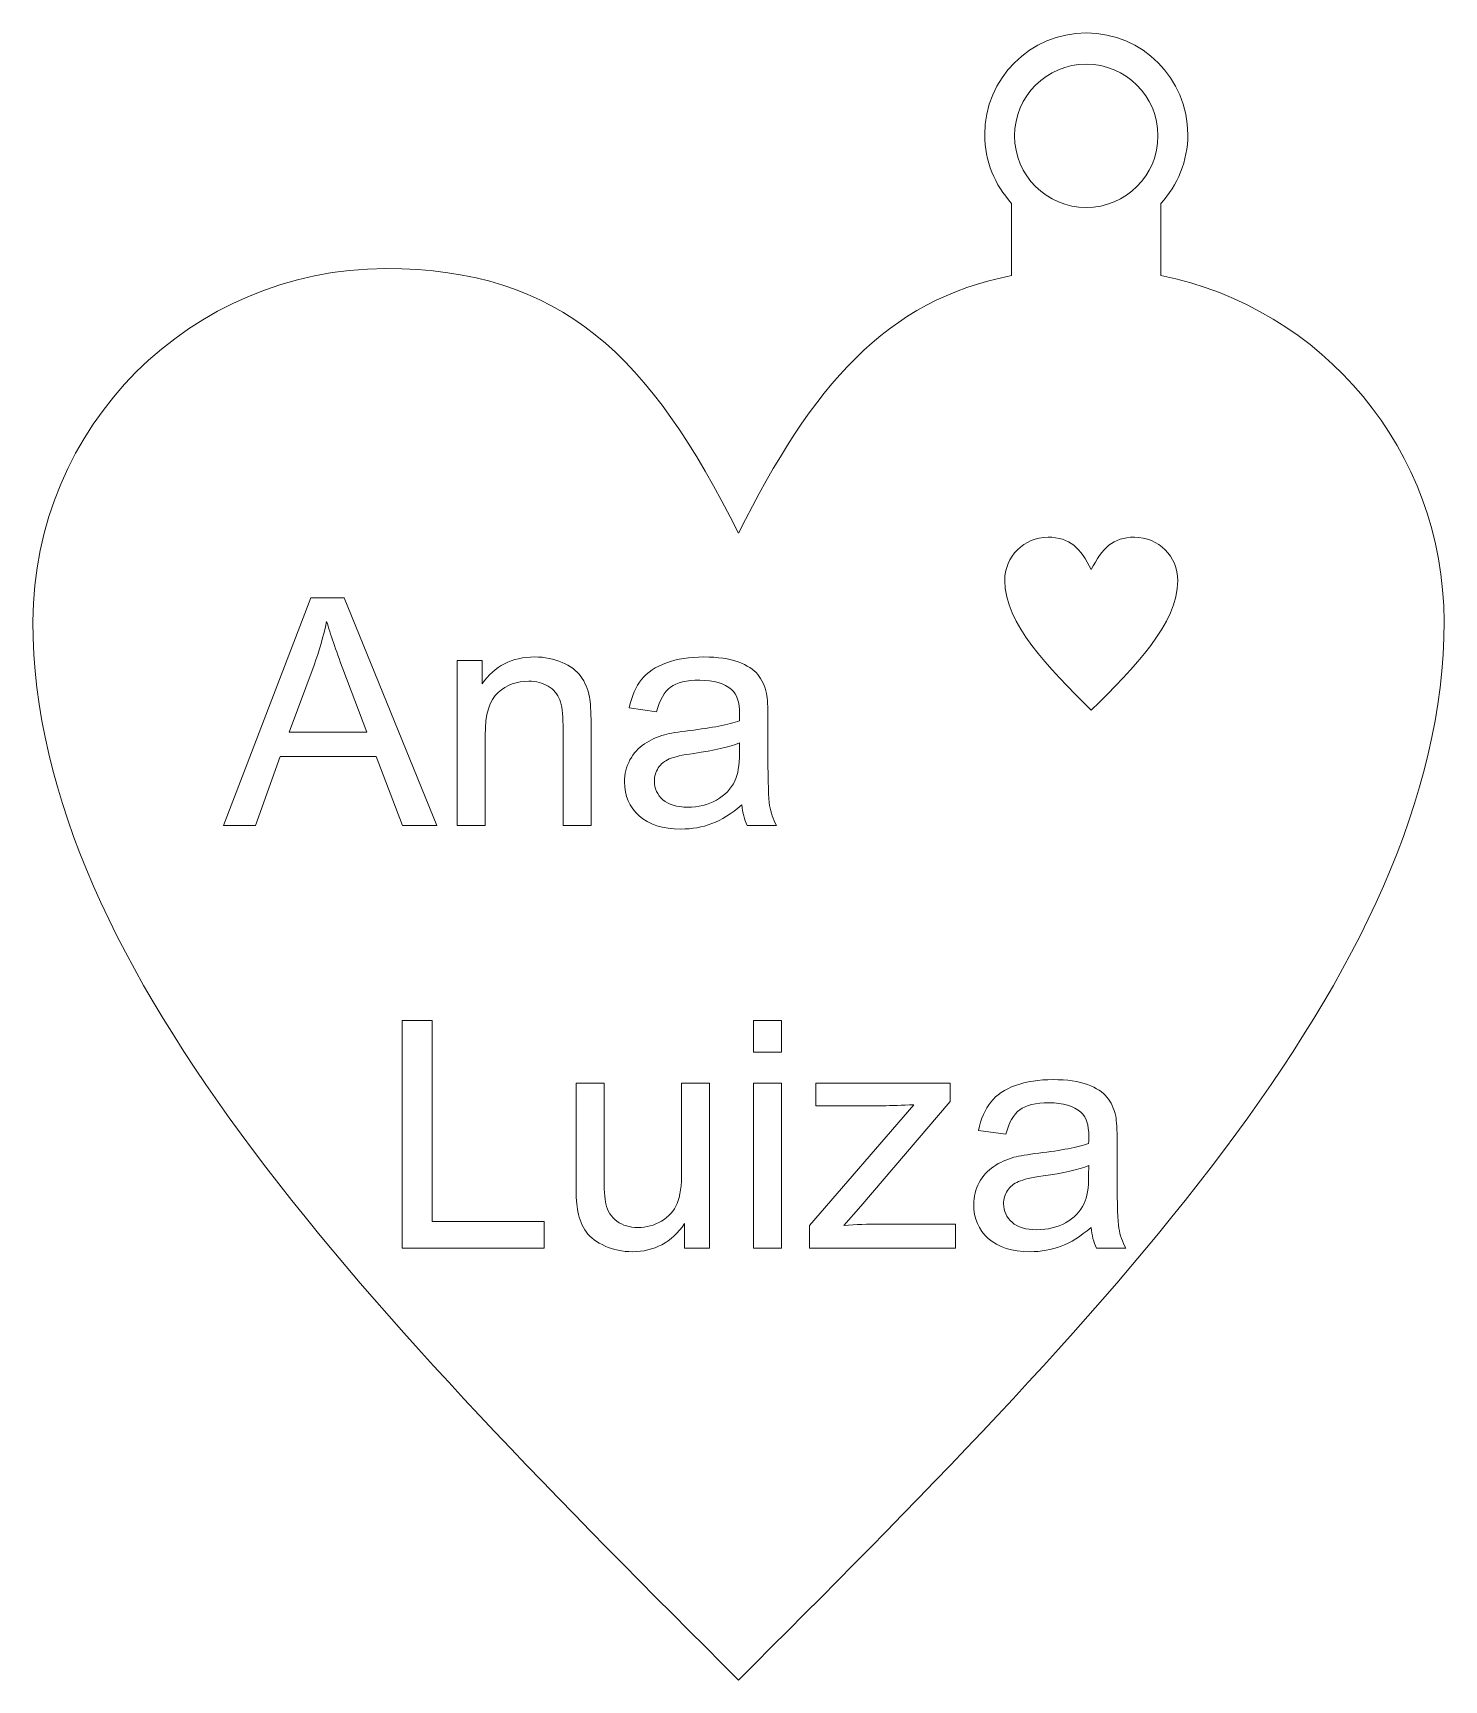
# Model space of a CAD drawing. Header units: millimetres. Extents: x -33.5 to 6.5, y 19.3 to 66.
import ezdxf

# ---------------------------------------------------------------- set-up
doc = ezdxf.new("R2010")
doc.units = ezdxf.units.MM
doc.header["$MEASUREMENT"] = 0
doc.layers.add('Camada 1', color=7, linetype='Continuous')

msp = doc.modelspace()

# ---------------------------------------------------------------- linework, layer by layer
at = {"layer": 'Camada 1', "color": 240, "lineweight": 9}
msp.add_ellipse((-3.6754, 63.0527), major_axis=(0, 2.032), ratio=1, dxfattribs=at)
msp.add_open_spline([(-1.5588, 61.1393), (-1.5588, 61.1393), (-1.5588, 59.0949), (-1.5588, 59.0949), (-1.5588, 59.0949), (3.0163, 58.1771), (6.4661, 54.1345), (6.4661, 49.2906), (6.4661, 49.2906), (6.4661, 39.2906), (-3.5339, 29.2906), (-13.5339, 19.2905), (-13.5339, 19.2905), (-23.5339, 29.2906), (-33.5339, 39.2906), (-33.5339, 49.2906), (-33.5339, 49.2906), (-33.5339, 54.8106), (-29.054, 59.2906), (-23.5339, 59.2906), (-23.5339, 59.2906), (-18.5339, 59.2906), (-16.0339, 56.7906), (-13.5339, 51.7906), (-13.5339, 51.7906), (-11.4418, 55.9748), (-9.3493, 58.4078), (-5.7921, 59.0905), (-5.7921, 59.0905), (-5.7921, 59.0905), (-5.7921, 61.1393), (-5.7921, 61.1393), (-5.7921, 61.1393), (-6.265, 61.6522), (-6.5541, 62.3373), (-6.5541, 63.09), (-6.5541, 63.09), (-6.5541, 64.6799), (-5.2653, 65.9687), (-3.6754, 65.9687), (-3.6754, 65.9687), (-2.0856, 65.9687), (-0.7968, 64.6799), (-0.7968, 63.09), (-0.7968, 63.09), (-0.7968, 62.3373), (-1.0858, 61.6522), (-1.5588, 61.1393)], degree=3, knots=[0, 0, 0, 0, 0.0769231, 0.0769231, 0.0769231, 0.0769231, 0.1538462, 0.1538462, 0.1538462, 0.1538462, 0.2307692, 0.2307692, 0.2307692, 0.2307692, 0.3076923, 0.3076923, 0.3076923, 0.3076923, 0.3846154, 0.3846154, 0.3846154, 0.3846154, 0.4615385, 0.4615385, 0.4615385, 0.4615385, 0.5384615, 0.5384615, 0.5384615, 0.5384615, 0.6153846, 0.6153846, 0.6153846, 0.6153846, 0.6923077, 0.6923077, 0.6923077, 0.6923077, 0.7692308, 0.7692308, 0.7692308, 0.7692308, 0.8461538, 0.8461538, 0.8461538, 0.8461538, 1, 1, 1, 1], dxfattribs=at)
at = {"layer": 'Camada 1', "color": 2, "lineweight": 9}
msp.add_open_spline([(-3.5335, 50.7585), (-3.227, 51.3716), (-2.9204, 51.6782), (-2.3072, 51.6782), (-2.3072, 51.6782), (-1.6303, 51.6782), (-1.0809, 51.1288), (-1.0809, 50.4518), (-1.0809, 50.4518), (-1.0809, 49.2256), (-2.3072, 47.9993), (-3.5335, 46.773), (-3.5335, 46.773), (-4.7598, 47.9993), (-5.9861, 49.2256), (-5.9861, 50.4518), (-5.9861, 50.4518), (-5.9861, 51.1288), (-5.4367, 51.6782), (-4.7598, 51.6782), (-4.7598, 51.6782), (-4.1467, 51.6782), (-3.8401, 51.3716), (-3.5335, 50.7585)], degree=3, knots=[0, 0, 0, 0, 0.1428571, 0.1428571, 0.1428571, 0.1428571, 0.2857143, 0.2857143, 0.2857143, 0.2857143, 0.4285714, 0.4285714, 0.4285714, 0.4285714, 0.5714286, 0.5714286, 0.5714286, 0.5714286, 0.7142857, 0.7142857, 0.7142857, 0.7142857, 1, 1, 1, 1], dxfattribs=at)
at = {"layer": 'Camada 1', "color": 250, "lineweight": 9}
for points, knots in [([(-28.13, 43.5059), (-28.13, 43.5059), (-25.6541, 49.9601), (-25.6541, 49.9601), (-25.6541, 49.9601), (-25.6541, 49.9601), (-24.7151, 49.9601), (-24.7151, 49.9601), (-24.7151, 49.9601), (-24.7151, 49.9601), (-22.0874, 43.5059), (-22.0874, 43.5059), (-22.0874, 43.5059), (-22.0874, 43.5059), (-23.0595, 43.5059), (-23.0595, 43.5059), (-23.0595, 43.5059), (-23.0595, 43.5059), (-23.8062, 45.462), (-23.8062, 45.462), (-23.8062, 45.462), (-23.8062, 45.462), (-26.524, 45.462), (-26.524, 45.462), (-26.524, 45.462), (-26.524, 45.462), (-27.2241, 43.5059), (-27.2241, 43.5059), (-27.2241, 43.5059), (-27.2241, 43.5059), (-28.13, 43.5059), (-28.13, 43.5059)], [0, 0, 0, 0, 0.1111111, 0.1111111, 0.1111111, 0.1111111, 0.2222222, 0.2222222, 0.2222222, 0.2222222, 0.3333333, 0.3333333, 0.3333333, 0.3333333, 0.4444444, 0.4444444, 0.4444444, 0.4444444, 0.5555556, 0.5555556, 0.5555556, 0.5555556, 0.6666667, 0.6666667, 0.6666667, 0.6666667, 0.7777778, 0.7777778, 0.7777778, 0.7777778, 1, 1, 1, 1]), ([(-26.2731, 46.1561), (-26.2731, 46.1561), (-24.0736, 46.1561), (-24.0736, 46.1561), (-24.0736, 46.1561), (-24.0736, 46.1561), (-24.7467, 47.9454), (-24.7467, 47.9454), (-24.7467, 47.9454), (-24.9495, 48.4893), (-25.1027, 48.9385), (-25.2094, 49.2931), (-25.2094, 49.2931), (-25.298, 48.8724), (-25.4167, 48.4593), (-25.5655, 48.0506), (-25.5655, 48.0506), (-25.5655, 48.0506), (-26.2731, 46.1561), (-26.2731, 46.1561)], [0, 0, 0, 0, 0.1666667, 0.1666667, 0.1666667, 0.1666667, 0.3333333, 0.3333333, 0.3333333, 0.3333333, 0.5, 0.5, 0.5, 0.5, 0.6666667, 0.6666667, 0.6666667, 0.6666667, 1, 1, 1, 1]), ([(-21.5091, 43.5059), (-21.5091, 43.5059), (-21.5091, 48.1843), (-21.5091, 48.1843), (-21.5091, 48.1843), (-21.5091, 48.1843), (-20.7969, 48.1843), (-20.7969, 48.1843), (-20.7969, 48.1843), (-20.7969, 48.1843), (-20.7969, 47.5203), (-20.7969, 47.5203), (-20.7969, 47.5203), (-20.4544, 48.0296), (-19.9586, 48.2835), (-19.3111, 48.2835), (-19.3111, 48.2835), (-19.0286, 48.2835), (-18.7702, 48.2324), (-18.5343, 48.1317), (-18.5343, 48.1317), (-18.2985, 48.0311), (-18.1212, 47.8974), (-18.004, 47.7336), (-18.004, 47.7336), (-17.8868, 47.5698), (-17.8042, 47.3745), (-17.7576, 47.1492), (-17.7576, 47.1492), (-17.7291, 47.0019), (-17.714, 46.745), (-17.714, 46.3785), (-17.714, 46.3785), (-17.714, 46.3785), (-17.714, 43.5059), (-17.714, 43.5059), (-17.714, 43.5059), (-17.714, 43.5059), (-18.5073, 43.5059), (-18.5073, 43.5059), (-18.5073, 43.5059), (-18.5073, 43.5059), (-18.5073, 46.3484), (-18.5073, 46.3484), (-18.5073, 46.3484), (-18.5073, 46.6714), (-18.5373, 46.9133), (-18.5989, 47.0726), (-18.5989, 47.0726), (-18.6605, 47.2318), (-18.7702, 47.3595), (-18.9265, 47.4557), (-18.9265, 47.4557), (-19.0827, 47.5503), (-19.2675, 47.5984), (-19.4778, 47.5984), (-19.4778, 47.5984), (-19.8144, 47.5984), (-20.1043, 47.4917), (-20.3492, 47.2769), (-20.3492, 47.2769), (-20.5941, 47.0635), (-20.7158, 46.6564), (-20.7158, 46.0584), (-20.7158, 46.0584), (-20.7158, 46.0584), (-20.7158, 43.5059), (-20.7158, 43.5059), (-20.7158, 43.5059), (-20.7158, 43.5059), (-21.5091, 43.5059), (-21.5091, 43.5059)], [0, 0, 0, 0, 0.0526316, 0.0526316, 0.0526316, 0.0526316, 0.1052632, 0.1052632, 0.1052632, 0.1052632, 0.1578947, 0.1578947, 0.1578947, 0.1578947, 0.2105263, 0.2105263, 0.2105263, 0.2105263, 0.2631579, 0.2631579, 0.2631579, 0.2631579, 0.3157895, 0.3157895, 0.3157895, 0.3157895, 0.3684211, 0.3684211, 0.3684211, 0.3684211, 0.4210526, 0.4210526, 0.4210526, 0.4210526, 0.4736842, 0.4736842, 0.4736842, 0.4736842, 0.5263158, 0.5263158, 0.5263158, 0.5263158, 0.5789474, 0.5789474, 0.5789474, 0.5789474, 0.6315789, 0.6315789, 0.6315789, 0.6315789, 0.6842105, 0.6842105, 0.6842105, 0.6842105, 0.7368421, 0.7368421, 0.7368421, 0.7368421, 0.7894737, 0.7894737, 0.7894737, 0.7894737, 0.8421053, 0.8421053, 0.8421053, 0.8421053, 0.8947368, 0.8947368, 0.8947368, 0.8947368, 1, 1, 1, 1]), ([(-13.4397, 44.0918), (-13.7342, 43.8409), (-14.0181, 43.6652), (-14.2901, 43.5615), (-14.2901, 43.5615), (-14.562, 43.4578), (-14.8535, 43.4067), (-15.1659, 43.4067), (-15.1659, 43.4067), (-15.6798, 43.4067), (-16.0749, 43.5314), (-16.3513, 43.7823), (-16.3513, 43.7823), (-16.6278, 44.0317), (-16.766, 44.3517), (-16.766, 44.7409), (-16.766, 44.7409), (-16.766, 44.9692), (-16.7134, 45.1781), (-16.6097, 45.3674), (-16.6097, 45.3674), (-16.5046, 45.5567), (-16.3679, 45.7069), (-16.1996, 45.8211), (-16.1996, 45.8211), (-16.0298, 45.9353), (-15.8405, 46.0224), (-15.6287, 46.081), (-15.6287, 46.081), (-15.4724, 46.1215), (-15.2366, 46.1606), (-14.9226, 46.1997), (-14.9226, 46.1997), (-14.2825, 46.2748), (-13.8093, 46.3664), (-13.5073, 46.4716), (-13.5073, 46.4716), (-13.5043, 46.5798), (-13.5028, 46.6489), (-13.5028, 46.6774), (-13.5028, 46.6774), (-13.5028, 46.9989), (-13.5779, 47.2258), (-13.7282, 47.358), (-13.7282, 47.358), (-13.931, 47.5368), (-14.233, 47.6254), (-14.6326, 47.6254), (-14.6326, 47.6254), (-15.0067, 47.6254), (-15.2831, 47.5593), (-15.4604, 47.4286), (-15.4604, 47.4286), (-15.6392, 47.2979), (-15.7699, 47.0665), (-15.8555, 46.733), (-15.8555, 46.733), (-15.8555, 46.733), (-16.6308, 46.8412), (-16.6308, 46.8412), (-16.6308, 46.8412), (-16.5602, 47.1732), (-16.4445, 47.4421), (-16.2822, 47.6465), (-16.2822, 47.6465), (-16.12, 47.8508), (-15.8856, 48.007), (-15.5791, 48.1182), (-15.5791, 48.1182), (-15.2741, 48.2279), (-14.9181, 48.2835), (-14.5154, 48.2835), (-14.5154, 48.2835), (-14.1158, 48.2835), (-13.7898, 48.2369), (-13.5389, 48.1423), (-13.5389, 48.1423), (-13.2895, 48.0476), (-13.1047, 47.9304), (-12.9875, 47.7877), (-12.9875, 47.7877), (-12.8703, 47.645), (-12.7877, 47.4647), (-12.7396, 47.2468), (-12.7396, 47.2468), (-12.7141, 47.1116), (-12.7005, 46.8682), (-12.7005, 46.5182), (-12.7005, 46.5182), (-12.7005, 46.5182), (-12.7005, 45.4665), (-12.7005, 45.4665), (-12.7005, 45.4665), (-12.7005, 44.7318), (-12.684, 44.2676), (-12.651, 44.0708), (-12.651, 44.0708), (-12.6194, 43.874), (-12.5533, 43.6862), (-12.4571, 43.5059), (-12.4571, 43.5059), (-12.4571, 43.5059), (-13.2865, 43.5059), (-13.2865, 43.5059), (-13.2865, 43.5059), (-13.3661, 43.6727), (-13.4172, 43.868), (-13.4397, 44.0918)], [0, 0, 0, 0, 0.0357143, 0.0357143, 0.0357143, 0.0357143, 0.0714286, 0.0714286, 0.0714286, 0.0714286, 0.1071429, 0.1071429, 0.1071429, 0.1071429, 0.1428571, 0.1428571, 0.1428571, 0.1428571, 0.1785714, 0.1785714, 0.1785714, 0.1785714, 0.2142857, 0.2142857, 0.2142857, 0.2142857, 0.25, 0.25, 0.25, 0.25, 0.2857143, 0.2857143, 0.2857143, 0.2857143, 0.3214286, 0.3214286, 0.3214286, 0.3214286, 0.3571429, 0.3571429, 0.3571429, 0.3571429, 0.3928571, 0.3928571, 0.3928571, 0.3928571, 0.4285714, 0.4285714, 0.4285714, 0.4285714, 0.4642857, 0.4642857, 0.4642857, 0.4642857, 0.5, 0.5, 0.5, 0.5, 0.5357143, 0.5357143, 0.5357143, 0.5357143, 0.5714286, 0.5714286, 0.5714286, 0.5714286, 0.6071429, 0.6071429, 0.6071429, 0.6071429, 0.6428571, 0.6428571, 0.6428571, 0.6428571, 0.6785714, 0.6785714, 0.6785714, 0.6785714, 0.7142857, 0.7142857, 0.7142857, 0.7142857, 0.75, 0.75, 0.75, 0.75, 0.7857143, 0.7857143, 0.7857143, 0.7857143, 0.8214286, 0.8214286, 0.8214286, 0.8214286, 0.8571429, 0.8571429, 0.8571429, 0.8571429, 0.8928571, 0.8928571, 0.8928571, 0.8928571, 0.9285714, 0.9285714, 0.9285714, 0.9285714, 1, 1, 1, 1]), ([(-13.5028, 45.8496), (-13.7913, 45.7324), (-14.224, 45.6333), (-14.8009, 45.5521), (-14.8009, 45.5521), (-15.1284, 45.5056), (-15.3598, 45.453), (-15.495, 45.3944), (-15.495, 45.3944), (-15.6302, 45.3358), (-15.7338, 45.2502), (-15.8075, 45.139), (-15.8075, 45.139), (-15.8811, 45.0263), (-15.9186, 44.9016), (-15.9186, 44.7634), (-15.9186, 44.7634), (-15.9186, 44.5546), (-15.839, 44.3788), (-15.6783, 44.2391), (-15.6783, 44.2391), (-15.5175, 44.0993), (-15.2831, 44.0287), (-14.9751, 44.0287), (-14.9751, 44.0287), (-14.6702, 44.0287), (-14.3982, 44.0948), (-14.1594, 44.2285), (-14.1594, 44.2285), (-13.922, 44.3608), (-13.7462, 44.5425), (-13.635, 44.7724), (-13.635, 44.7724), (-13.5494, 44.9512), (-13.5073, 45.2141), (-13.5073, 45.5612), (-13.5073, 45.5612), (-13.5073, 45.5612), (-13.5028, 45.8496), (-13.5028, 45.8496)], [0, 0, 0, 0, 0.0909091, 0.0909091, 0.0909091, 0.0909091, 0.1818182, 0.1818182, 0.1818182, 0.1818182, 0.2727273, 0.2727273, 0.2727273, 0.2727273, 0.3636364, 0.3636364, 0.3636364, 0.3636364, 0.4545455, 0.4545455, 0.4545455, 0.4545455, 0.5454545, 0.5454545, 0.5454545, 0.5454545, 0.6363636, 0.6363636, 0.6363636, 0.6363636, 0.7272727, 0.7272727, 0.7272727, 0.7272727, 0.8181818, 0.8181818, 0.8181818, 0.8181818, 1, 1, 1, 1]), ([(-23.0704, 31.5295), (-23.0704, 31.5295), (-23.0704, 37.9837), (-23.0704, 37.9837), (-23.0704, 37.9837), (-23.0704, 37.9837), (-22.214, 37.9837), (-22.214, 37.9837), (-22.214, 37.9837), (-22.214, 37.9837), (-22.214, 32.2867), (-22.214, 32.2867), (-22.214, 32.2867), (-22.214, 32.2867), (-19.041, 32.2867), (-19.041, 32.2867), (-19.041, 32.2867), (-19.041, 32.2867), (-19.041, 31.5295), (-19.041, 31.5295), (-19.041, 31.5295), (-19.041, 31.5295), (-23.0704, 31.5295), (-23.0704, 31.5295)], [0, 0, 0, 0, 0.1428571, 0.1428571, 0.1428571, 0.1428571, 0.2857143, 0.2857143, 0.2857143, 0.2857143, 0.4285714, 0.4285714, 0.4285714, 0.4285714, 0.5714286, 0.5714286, 0.5714286, 0.5714286, 0.7142857, 0.7142857, 0.7142857, 0.7142857, 1, 1, 1, 1]), ([(-13.1065, 37.0823), (-13.1065, 37.0823), (-13.1065, 37.9837), (-13.1065, 37.9837), (-13.1065, 37.9837), (-13.1065, 37.9837), (-12.3132, 37.9837), (-12.3132, 37.9837), (-12.3132, 37.9837), (-12.3132, 37.9837), (-12.3132, 37.0823), (-12.3132, 37.0823), (-12.3132, 37.0823), (-12.3132, 37.0823), (-13.1065, 37.0823), (-13.1065, 37.0823)], [0, 0, 0, 0, 0.2, 0.2, 0.2, 0.2, 0.4, 0.4, 0.4, 0.4, 0.6, 0.6, 0.6, 0.6, 1, 1, 1, 1]), ([(-15.0641, 31.5295), (-15.0641, 31.5295), (-15.0641, 32.2251), (-15.0641, 32.2251), (-15.0641, 32.2251), (-15.4277, 31.6948), (-15.9205, 31.4303), (-16.544, 31.4303), (-16.544, 31.4303), (-16.8189, 31.4303), (-17.0758, 31.4829), (-17.3147, 31.5881), (-17.3147, 31.5881), (-17.5536, 31.6948), (-17.7308, 31.827), (-17.8465, 31.9862), (-17.8465, 31.9862), (-17.9622, 32.147), (-18.0433, 32.3423), (-18.0899, 32.5737), (-18.0899, 32.5737), (-18.1215, 32.7299), (-18.138, 32.9763), (-18.138, 33.3128), (-18.138, 33.3128), (-18.138, 33.3128), (-18.138, 36.2079), (-18.138, 36.2079), (-18.138, 36.2079), (-18.138, 36.2079), (-17.3447, 36.2079), (-17.3447, 36.2079), (-17.3447, 36.2079), (-17.3447, 36.2079), (-17.3447, 33.6193), (-17.3447, 33.6193), (-17.3447, 33.6193), (-17.3447, 33.2062), (-17.3282, 32.9267), (-17.2967, 32.784), (-17.2967, 32.784), (-17.2471, 32.5752), (-17.1419, 32.4129), (-16.9796, 32.2942), (-16.9796, 32.2942), (-16.8189, 32.1755), (-16.6206, 32.1154), (-16.3832, 32.1154), (-16.3832, 32.1154), (-16.1458, 32.1154), (-15.9235, 32.1755), (-15.7161, 32.2972), (-15.7161, 32.2972), (-15.5088, 32.4189), (-15.3616, 32.5857), (-15.2744, 32.7945), (-15.2744, 32.7945), (-15.1888, 33.0033), (-15.1452, 33.3083), (-15.1452, 33.7065), (-15.1452, 33.7065), (-15.1452, 33.7065), (-15.1452, 36.2079), (-15.1452, 36.2079), (-15.1452, 36.2079), (-15.1452, 36.2079), (-14.352, 36.2079), (-14.352, 36.2079), (-14.352, 36.2079), (-14.352, 36.2079), (-14.352, 31.5295), (-14.352, 31.5295), (-14.352, 31.5295), (-14.352, 31.5295), (-15.0641, 31.5295), (-15.0641, 31.5295)], [0, 0, 0, 0, 0.05, 0.05, 0.05, 0.05, 0.1, 0.1, 0.1, 0.1, 0.15, 0.15, 0.15, 0.15, 0.2, 0.2, 0.2, 0.2, 0.25, 0.25, 0.25, 0.25, 0.3, 0.3, 0.3, 0.3, 0.35, 0.35, 0.35, 0.35, 0.4, 0.4, 0.4, 0.4, 0.45, 0.45, 0.45, 0.45, 0.5, 0.5, 0.5, 0.5, 0.55, 0.55, 0.55, 0.55, 0.6, 0.6, 0.6, 0.6, 0.65, 0.65, 0.65, 0.65, 0.7, 0.7, 0.7, 0.7, 0.75, 0.75, 0.75, 0.75, 0.8, 0.8, 0.8, 0.8, 0.85, 0.85, 0.85, 0.85, 0.9, 0.9, 0.9, 0.9, 1, 1, 1, 1]), ([(-13.1065, 31.5295), (-13.1065, 31.5295), (-13.1065, 36.2079), (-13.1065, 36.2079), (-13.1065, 36.2079), (-13.1065, 36.2079), (-12.3132, 36.2079), (-12.3132, 36.2079), (-12.3132, 36.2079), (-12.3132, 36.2079), (-12.3132, 31.5295), (-12.3132, 31.5295), (-12.3132, 31.5295), (-12.3132, 31.5295), (-13.1065, 31.5295), (-13.1065, 31.5295)], [0, 0, 0, 0, 0.2, 0.2, 0.2, 0.2, 0.4, 0.4, 0.4, 0.4, 0.6, 0.6, 0.6, 0.6, 1, 1, 1, 1]), ([(-11.5229, 31.5295), (-11.5229, 31.5295), (-11.5229, 32.1755), (-11.5229, 32.1755), (-11.5229, 32.1755), (-11.5229, 32.1755), (-8.5602, 35.5949), (-8.5602, 35.5949), (-8.5602, 35.5949), (-8.8968, 35.5769), (-9.1927, 35.5679), (-9.4481, 35.5679), (-9.4481, 35.5679), (-9.4481, 35.5679), (-11.3426, 35.5679), (-11.3426, 35.5679), (-11.3426, 35.5679), (-11.3426, 35.5679), (-11.3426, 36.2079), (-11.3426, 36.2079), (-11.3426, 36.2079), (-11.3426, 36.2079), (-7.5296, 36.2079), (-7.5296, 36.2079), (-7.5296, 36.2079), (-7.5296, 36.2079), (-7.5296, 35.6866), (-7.5296, 35.6866), (-7.5296, 35.6866), (-7.5296, 35.6866), (-10.0656, 32.7209), (-10.0656, 32.7209), (-10.0656, 32.7209), (-10.0656, 32.7209), (-10.5509, 32.1695), (-10.5509, 32.1695), (-10.5509, 32.1695), (-10.1948, 32.1996), (-9.8613, 32.2146), (-9.5503, 32.2146), (-9.5503, 32.2146), (-9.5503, 32.2146), (-7.3854, 32.2146), (-7.3854, 32.2146), (-7.3854, 32.2146), (-7.3854, 32.2146), (-7.3854, 31.5295), (-7.3854, 31.5295), (-7.3854, 31.5295), (-7.3854, 31.5295), (-11.5229, 31.5295), (-11.5229, 31.5295)], [0, 0, 0, 0, 0.0714286, 0.0714286, 0.0714286, 0.0714286, 0.1428571, 0.1428571, 0.1428571, 0.1428571, 0.2142857, 0.2142857, 0.2142857, 0.2142857, 0.2857143, 0.2857143, 0.2857143, 0.2857143, 0.3571429, 0.3571429, 0.3571429, 0.3571429, 0.4285714, 0.4285714, 0.4285714, 0.4285714, 0.5, 0.5, 0.5, 0.5, 0.5714286, 0.5714286, 0.5714286, 0.5714286, 0.6428571, 0.6428571, 0.6428571, 0.6428571, 0.7142857, 0.7142857, 0.7142857, 0.7142857, 0.7857143, 0.7857143, 0.7857143, 0.7857143, 0.8571429, 0.8571429, 0.8571429, 0.8571429, 1, 1, 1, 1]), ([(-3.5408, 32.1154), (-3.8353, 31.8645), (-4.1192, 31.6888), (-4.3912, 31.5851), (-4.3912, 31.5851), (-4.6631, 31.4814), (-4.9546, 31.4303), (-5.267, 31.4303), (-5.267, 31.4303), (-5.7809, 31.4303), (-6.176, 31.555), (-6.4524, 31.8059), (-6.4524, 31.8059), (-6.7289, 32.0553), (-6.8671, 32.3753), (-6.8671, 32.7645), (-6.8671, 32.7645), (-6.8671, 32.9928), (-6.8145, 33.2017), (-6.7108, 33.391), (-6.7108, 33.391), (-6.6057, 33.5803), (-6.469, 33.7305), (-6.3007, 33.8447), (-6.3007, 33.8447), (-6.1309, 33.9589), (-5.9416, 34.046), (-5.7298, 34.1046), (-5.7298, 34.1046), (-5.5735, 34.1451), (-5.3377, 34.1842), (-5.0237, 34.2233), (-5.0237, 34.2233), (-4.3836, 34.2984), (-3.9104, 34.39), (-3.6084, 34.4952), (-3.6084, 34.4952), (-3.6054, 34.6034), (-3.6039, 34.6725), (-3.6039, 34.701), (-3.6039, 34.701), (-3.6039, 35.0225), (-3.679, 35.2494), (-3.8293, 35.3816), (-3.8293, 35.3816), (-4.0321, 35.5604), (-4.3341, 35.649), (-4.7337, 35.649), (-4.7337, 35.649), (-5.1078, 35.649), (-5.3842, 35.5829), (-5.5615, 35.4522), (-5.5615, 35.4522), (-5.7403, 35.3215), (-5.871, 35.0901), (-5.9566, 34.7566), (-5.9566, 34.7566), (-5.9566, 34.7566), (-6.7319, 34.8648), (-6.7319, 34.8648), (-6.7319, 34.8648), (-6.6613, 35.1968), (-6.5456, 35.4657), (-6.3833, 35.6701), (-6.3833, 35.6701), (-6.2211, 35.8744), (-5.9867, 36.0306), (-5.6802, 36.1418), (-5.6802, 36.1418), (-5.3752, 36.2515), (-5.0192, 36.3071), (-4.6165, 36.3071), (-4.6165, 36.3071), (-4.2169, 36.3071), (-3.8909, 36.2605), (-3.64, 36.1659), (-3.64, 36.1659), (-3.3906, 36.0712), (-3.2058, 35.954), (-3.0886, 35.8113), (-3.0886, 35.8113), (-2.9714, 35.6686), (-2.8888, 35.4883), (-2.8407, 35.2704), (-2.8407, 35.2704), (-2.8152, 35.1352), (-2.8016, 34.8918), (-2.8016, 34.5418), (-2.8016, 34.5418), (-2.8016, 34.5418), (-2.8016, 33.4901), (-2.8016, 33.4901), (-2.8016, 33.4901), (-2.8016, 32.7554), (-2.7851, 32.2912), (-2.7521, 32.0944), (-2.7521, 32.0944), (-2.7205, 31.8976), (-2.6544, 31.7098), (-2.5582, 31.5295), (-2.5582, 31.5295), (-2.5582, 31.5295), (-3.3876, 31.5295), (-3.3876, 31.5295), (-3.3876, 31.5295), (-3.4672, 31.6963), (-3.5183, 31.8916), (-3.5408, 32.1154)], [0, 0, 0, 0, 0.0357143, 0.0357143, 0.0357143, 0.0357143, 0.0714286, 0.0714286, 0.0714286, 0.0714286, 0.1071429, 0.1071429, 0.1071429, 0.1071429, 0.1428571, 0.1428571, 0.1428571, 0.1428571, 0.1785714, 0.1785714, 0.1785714, 0.1785714, 0.2142857, 0.2142857, 0.2142857, 0.2142857, 0.25, 0.25, 0.25, 0.25, 0.2857143, 0.2857143, 0.2857143, 0.2857143, 0.3214286, 0.3214286, 0.3214286, 0.3214286, 0.3571429, 0.3571429, 0.3571429, 0.3571429, 0.3928571, 0.3928571, 0.3928571, 0.3928571, 0.4285714, 0.4285714, 0.4285714, 0.4285714, 0.4642857, 0.4642857, 0.4642857, 0.4642857, 0.5, 0.5, 0.5, 0.5, 0.5357143, 0.5357143, 0.5357143, 0.5357143, 0.5714286, 0.5714286, 0.5714286, 0.5714286, 0.6071429, 0.6071429, 0.6071429, 0.6071429, 0.6428571, 0.6428571, 0.6428571, 0.6428571, 0.6785714, 0.6785714, 0.6785714, 0.6785714, 0.7142857, 0.7142857, 0.7142857, 0.7142857, 0.75, 0.75, 0.75, 0.75, 0.7857143, 0.7857143, 0.7857143, 0.7857143, 0.8214286, 0.8214286, 0.8214286, 0.8214286, 0.8571429, 0.8571429, 0.8571429, 0.8571429, 0.8928571, 0.8928571, 0.8928571, 0.8928571, 0.9285714, 0.9285714, 0.9285714, 0.9285714, 1, 1, 1, 1]), ([(-3.6039, 33.8732), (-3.8924, 33.756), (-4.3251, 33.6569), (-4.902, 33.5757), (-4.902, 33.5757), (-5.2295, 33.5292), (-5.4609, 33.4766), (-5.5961, 33.418), (-5.5961, 33.418), (-5.7313, 33.3594), (-5.8349, 33.2738), (-5.9086, 33.1626), (-5.9086, 33.1626), (-5.9822, 33.0499), (-6.0197, 32.9252), (-6.0197, 32.787), (-6.0197, 32.787), (-6.0197, 32.5782), (-5.9401, 32.4024), (-5.7794, 32.2627), (-5.7794, 32.2627), (-5.6186, 32.1229), (-5.3842, 32.0523), (-5.0762, 32.0523), (-5.0762, 32.0523), (-4.7713, 32.0523), (-4.4993, 32.1184), (-4.2605, 32.2521), (-4.2605, 32.2521), (-4.0231, 32.3844), (-3.8473, 32.5661), (-3.7361, 32.796), (-3.7361, 32.796), (-3.6505, 32.9748), (-3.6084, 33.2377), (-3.6084, 33.5848), (-3.6084, 33.5848), (-3.6084, 33.5848), (-3.6039, 33.8732), (-3.6039, 33.8732)], [0, 0, 0, 0, 0.0909091, 0.0909091, 0.0909091, 0.0909091, 0.1818182, 0.1818182, 0.1818182, 0.1818182, 0.2727273, 0.2727273, 0.2727273, 0.2727273, 0.3636364, 0.3636364, 0.3636364, 0.3636364, 0.4545455, 0.4545455, 0.4545455, 0.4545455, 0.5454545, 0.5454545, 0.5454545, 0.5454545, 0.6363636, 0.6363636, 0.6363636, 0.6363636, 0.7272727, 0.7272727, 0.7272727, 0.7272727, 0.8181818, 0.8181818, 0.8181818, 0.8181818, 1, 1, 1, 1])]:
    msp.add_open_spline(points, degree=3, knots=knots, dxfattribs=at)

doc.saveas('drawing.dxf')
